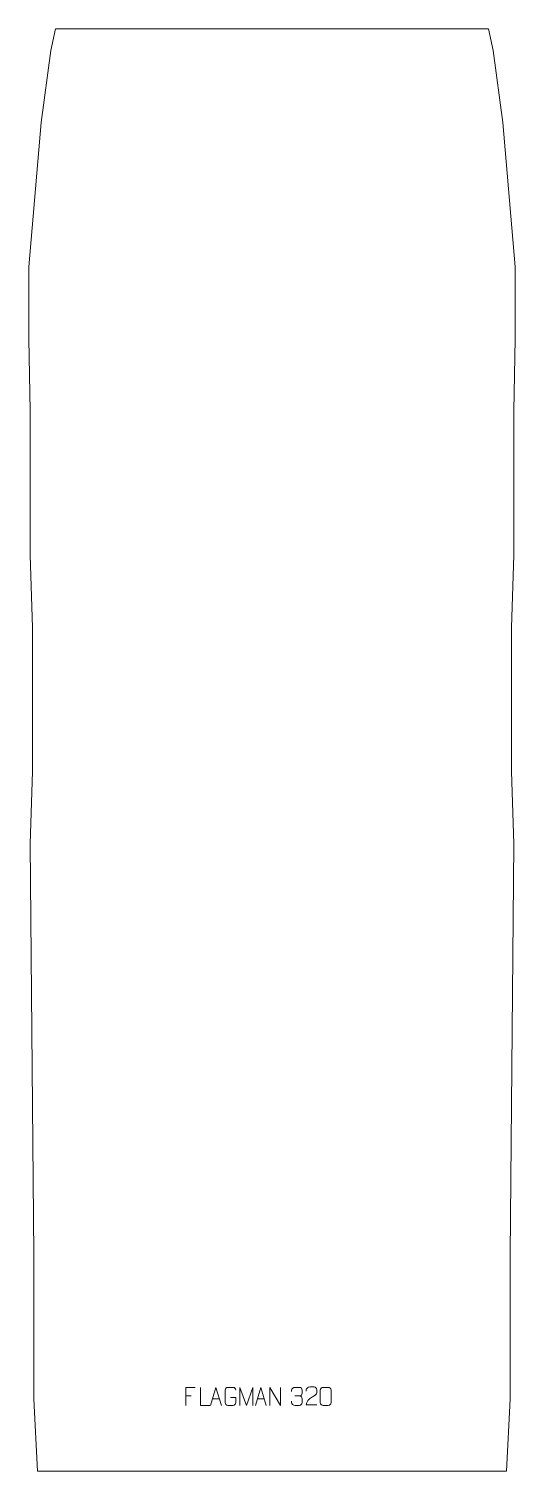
# Model space of a CAD drawing. Header units: millimetres. Extents: x -337 to 337, y -1185 to 815.
import ezdxf

# ---------------------------------------------------------------- set-up
doc = ezdxf.new("R2010")
doc.units = ezdxf.units.MM
doc.header["$MEASUREMENT"] = 0
doc.layers.add('layer 1', color=7, linetype='Continuous')

msp = doc.modelspace()

# ---------------------------------------------------------------- linework, layer by layer
at = {"layer": 'layer 1', "color": 242, "lineweight": 9}
msp.add_open_spline([(336.9996, 385), (336.9996, 385), (335.0002, 285), (335.0002, 285), (335.0002, 285), (335.0002, 285), (335.0002, 85), (335.0002, 85), (335.0002, 85), (335.0002, 85), (332, -15), (332, -15), (332, -15), (332, -15), (332, -215.0001), (332, -215.0001), (332, -215.0001), (332, -215.0001), (335.0002, -315.0001), (335.0002, -315.0001), (335.0002, -315.0001), (335.0002, -315.0001), (329.9994, -884.9994), (329.9994, -884.9994), (329.9994, -884.9994), (329.9994, -884.9994), (329.9994, -1084.9994), (329.9994, -1084.9994), (329.9994, -1084.9994), (329.9994, -1084.9994), (324.9999, -1184.9994), (324.9999, -1184.9994), (324.9999, -1184.9994), (324.9999, -1184.9994), (-324.9996, -1184.9994), (-324.9996, -1184.9994), (-324.9996, -1184.9994), (-324.9996, -1184.9994), (-330.0003, -1084.9994), (-330.0003, -1084.9994), (-330.0003, -1084.9994), (-330.0003, -1084.9994), (-330.0003, -884.9994), (-330.0003, -884.9994), (-330.0003, -884.9994), (-330.0003, -884.9994), (-334.9999, -315.0001), (-334.9999, -315.0001), (-334.9999, -315.0001), (-334.9999, -315.0001), (-331.9997, -215.0001), (-331.9997, -215.0001), (-331.9997, -215.0001), (-331.9997, -215.0001), (-331.9997, -15), (-331.9997, -15), (-331.9997, -15), (-331.9997, -15), (-334.9999, 85), (-334.9999, 85), (-334.9999, 85), (-334.9999, 85), (-334.9999, 285), (-334.9999, 285), (-334.9999, 285), (-334.9999, 285), (-336.9996, 385), (-336.9996, 385), (-336.9996, 385), (-336.9996, 385), (-336.9996, 485.0001), (-336.9996, 485.0001), (-336.9996, 485.0001), (-336.9996, 485.0001), (-319.9997, 684.9992), (-319.9997, 684.9992), (-319.9997, 684.9992), (-319.9997, 684.9992), (-306.4444, 784.7499), (-306.4444, 784.7499), (-306.4444, 784.7499), (-306.4444, 784.7499), (-300.0145, 814.9993), (-300.0145, 814.9993), (-300.0145, 814.9993), (-300.0145, 814.9993), (300.0148, 814.9993), (300.0148, 814.9993), (300.0148, 814.9993), (300.0148, 814.9993), (306.4438, 784.7499), (306.4438, 784.7499), (306.4438, 784.7499), (306.4438, 784.7499), (320, 684.9992), (320, 684.9992), (320, 684.9992), (320, 684.9992), (336.9996, 485.0001), (336.9996, 485.0001), (336.9996, 485.0001), (336.9996, 485.0001), (336.9996, 385), (336.9996, 385)], degree=3, knots=[0, 0, 0, 0, 0.037037037, 0.037037037, 0.037037037, 0.037037037, 0.074074074, 0.074074074, 0.074074074, 0.074074074, 0.111111111, 0.111111111, 0.111111111, 0.111111111, 0.148148148, 0.148148148, 0.148148148, 0.148148148, 0.185185185, 0.185185185, 0.185185185, 0.185185185, 0.222222222, 0.222222222, 0.222222222, 0.222222222, 0.259259259, 0.259259259, 0.259259259, 0.259259259, 0.296296296, 0.296296296, 0.296296296, 0.296296296, 0.333333333, 0.333333333, 0.333333333, 0.333333333, 0.37037037, 0.37037037, 0.37037037, 0.37037037, 0.407407407, 0.407407407, 0.407407407, 0.407407407, 0.444444444, 0.444444444, 0.444444444, 0.444444444, 0.481481481, 0.481481481, 0.481481481, 0.481481481, 0.518518519, 0.518518519, 0.518518519, 0.518518519, 0.555555556, 0.555555556, 0.555555556, 0.555555556, 0.592592593, 0.592592593, 0.592592593, 0.592592593, 0.62962963, 0.62962963, 0.62962963, 0.62962963, 0.666666667, 0.666666667, 0.666666667, 0.666666667, 0.703703704, 0.703703704, 0.703703704, 0.703703704, 0.740740741, 0.740740741, 0.740740741, 0.740740741, 0.777777778, 0.777777778, 0.777777778, 0.777777778, 0.814814815, 0.814814815, 0.814814815, 0.814814815, 0.851851852, 0.851851852, 0.851851852, 0.851851852, 0.888888889, 0.888888889, 0.888888889, 0.888888889, 0.925925926, 0.925925926, 0.925925926, 0.925925926, 1, 1, 1, 1], dxfattribs=at)
at = {"layer": 'layer 1', "color": 250, "lineweight": 9}
for points, knots in [([(-106.3672, -1068.8091), (-106.3672, -1068.8091), (-119.2412, -1068.8091), (-119.2412, -1068.8091), (-119.2412, -1068.8091), (-119.2412, -1068.8091), (-119.2412, -1093.7627), (-119.2412, -1093.7627)], [0, 0, 0, 0, 0.333333333, 0.333333333, 0.333333333, 0.333333333, 1, 1, 1, 1]), ([(-86.3297, -1093.7627), (-86.3297, -1093.7627), (-99.2788, -1093.7627), (-99.2788, -1093.7627), (-99.2788, -1093.7627), (-99.2788, -1093.7627), (-99.2788, -1068.8091), (-99.2788, -1068.8091)], [0, 0, 0, 0, 0.333333333, 0.333333333, 0.333333333, 0.333333333, 1, 1, 1, 1]), ([(-85.0226, -1093.7626), (-85.0226, -1093.7626), (-77.6516, -1068.8091), (-77.6516, -1068.8091), (-77.6516, -1068.8091), (-77.6516, -1068.8091), (-70.0817, -1093.7626), (-70.0817, -1093.7626)], [0, 0, 0, 0, 0.333333333, 0.333333333, 0.333333333, 0.333333333, 1, 1, 1, 1]), ([(-57.2972, -1082.7769), (-57.2972, -1082.7769), (-50.1291, -1082.7769), (-50.1291, -1082.7769), (-50.1291, -1082.7769), (-50.1291, -1082.7769), (-50.1291, -1089.945), (-50.1291, -1089.945), (-50.1291, -1089.945), (-50.2688, -1092.2684), (-51.946, -1093.748), (-54.0938, -1093.7588), (-54.0938, -1093.7588), (-56.4256, -1093.7584), (-58.7576, -1093.7584), (-61.0891, -1093.7588), (-61.0891, -1093.7588), (-63.014, -1093.8642), (-64.9862, -1091.9797), (-64.975, -1089.9624), (-64.975, -1089.9624), (-64.9746, -1084.1923), (-64.9746, -1078.4226), (-64.975, -1072.6533), (-64.975, -1072.6533), (-64.9708, -1070.5152), (-63.224, -1068.796), (-61.0717, -1068.8094), (-61.0717, -1068.8094), (-58.746, -1068.8094), (-56.4199, -1068.8094), (-54.0938, -1068.8094), (-54.0938, -1068.8094), (-52.1471, -1068.774), (-50.1557, -1070.2655), (-50.1291, -1072.7032)], [0, 0, 0, 0, 0.1, 0.1, 0.1, 0.1, 0.2, 0.2, 0.2, 0.2, 0.3, 0.3, 0.3, 0.3, 0.4, 0.4, 0.4, 0.4, 0.5, 0.5, 0.5, 0.5, 0.6, 0.6, 0.6, 0.6, 0.7, 0.7, 0.7, 0.7, 0.8, 0.8, 0.8, 0.8, 1, 1, 1, 1]), ([(-44.3946, -1093.7648), (-44.3946, -1093.7648), (-44.3946, -1068.8069), (-44.3946, -1068.8069), (-44.3946, -1068.8069), (-44.3946, -1068.8069), (-35.4695, -1093.7648), (-35.4695, -1093.7648), (-35.4695, -1093.7648), (-35.4695, -1093.7648), (-26.7096, -1068.8074), (-26.7096, -1068.8074), (-26.7096, -1068.8074), (-26.7096, -1068.8074), (-26.7096, -1093.7648), (-26.7096, -1093.7648)], [0, 0, 0, 0, 0.2, 0.2, 0.2, 0.2, 0.4, 0.4, 0.4, 0.4, 0.6, 0.6, 0.6, 0.6, 1, 1, 1, 1]), ([(-23.0226, -1093.7626), (-23.0226, -1093.7626), (-15.6516, -1068.8091), (-15.6516, -1068.8091), (-15.6516, -1068.8091), (-15.6516, -1068.8091), (-8.0817, -1093.7626), (-8.0817, -1093.7626)], [0, 0, 0, 0, 0.333333333, 0.333333333, 0.333333333, 0.333333333, 1, 1, 1, 1]), ([(-2.8795, -1093.7626), (-2.8795, -1093.7626), (-2.8795, -1068.8091), (-2.8795, -1068.8091), (-2.8795, -1068.8091), (-2.8795, -1068.8091), (11.7753, -1093.7626), (11.7753, -1093.7626), (11.7753, -1093.7626), (11.7753, -1093.7626), (11.7753, -1068.8091), (11.7753, -1068.8091)], [0, 0, 0, 0, 0.25, 0.25, 0.25, 0.25, 0.5, 0.5, 0.5, 0.5, 1, 1, 1, 1]), ([(27.0833, -1074.4934), (27.0833, -1074.4934), (27.0833, -1072.6362), (27.0833, -1072.6362), (27.0833, -1072.6362), (27.069, -1070.8943), (29.7335, -1068.7762), (31.7926, -1068.7989), (31.7926, -1068.7989), (33.8567, -1068.7989), (35.9207, -1068.7989), (37.9844, -1068.7989), (37.9844, -1068.7989), (40.1789, -1068.7901), (41.7772, -1070.6369), (41.8216, -1072.549), (41.8216, -1072.549), (41.8212, -1073.9841), (41.8212, -1075.4192), (41.8216, -1076.8547), (41.8216, -1076.8547), (41.773, -1078.5082), (40.1704, -1080.7382), (37.9721, -1080.7282), (37.9721, -1080.7282), (40.1758, -1080.7394), (41.7838, -1082.5426), (41.8378, -1084.6021), (41.8378, -1084.6021), (41.8374, -1086.3868), (41.8374, -1088.1715), (41.8378, -1089.9566), (41.8378, -1089.9566), (41.8479, -1092.018), (39.793, -1093.7811), (37.9721, -1093.773), (37.9721, -1093.773), (35.9068, -1093.7727), (33.8416, -1093.7727), (31.776, -1093.773), (31.776, -1093.773), (29.6074, -1093.7615), (27.0764, -1091.3613), (27.0578, -1089.8995), (27.0578, -1089.8995), (27.0578, -1089.8995), (27.0578, -1087.9909), (27.0578, -1087.9909)], [0, 0, 0, 0, 0.076923077, 0.076923077, 0.076923077, 0.076923077, 0.153846154, 0.153846154, 0.153846154, 0.153846154, 0.230769231, 0.230769231, 0.230769231, 0.230769231, 0.307692308, 0.307692308, 0.307692308, 0.307692308, 0.384615385, 0.384615385, 0.384615385, 0.384615385, 0.461538462, 0.461538462, 0.461538462, 0.461538462, 0.538461538, 0.538461538, 0.538461538, 0.538461538, 0.615384615, 0.615384615, 0.615384615, 0.615384615, 0.692307692, 0.692307692, 0.692307692, 0.692307692, 0.769230769, 0.769230769, 0.769230769, 0.769230769, 0.846153846, 0.846153846, 0.846153846, 0.846153846, 1, 1, 1, 1]), ([(62.2626, -1093.2257), (57.3482, -1093.2254), (52.4338, -1093.2254), (47.5197, -1093.2257), (47.5197, -1093.2257), (47.5197, -1083.2934), (62.1707, -1080.6522), (62.2626, -1076.3419), (62.2626, -1076.3419), (62.2623, -1074.9178), (62.2623, -1073.4941), (62.2626, -1072.0708), (62.2626, -1072.0708), (62.2457, -1069.9937), (60.1229, -1068.2689), (58.4519, -1068.2516), (58.4519, -1068.2516), (56.3787, -1068.252), (54.3058, -1068.252), (52.2334, -1068.2516), (52.2334, -1068.2516), (50.4113, -1068.2351), (47.5866, -1070.0272), (47.5197, -1072.1208), (47.5197, -1072.1208), (47.5197, -1072.1208), (47.5197, -1074.1756), (47.5197, -1074.1756)], [0, 0, 0, 0, 0.125, 0.125, 0.125, 0.125, 0.25, 0.25, 0.25, 0.25, 0.375, 0.375, 0.375, 0.375, 0.5, 0.5, 0.5, 0.5, 0.625, 0.625, 0.625, 0.625, 0.75, 0.75, 0.75, 0.75, 1, 1, 1, 1]), ([(70.8671, -1068.7866), (73.2332, -1068.7866), (75.5997, -1068.7866), (77.9662, -1068.7866), (77.9662, -1068.7866), (79.9467, -1068.751), (81.9727, -1070.2453), (81.9998, -1072.6874), (81.9998, -1072.6874), (81.9994, -1078.4448), (81.9994, -1084.2026), (81.9998, -1089.9608), (81.9998, -1089.9608), (81.8577, -1092.2884), (80.1513, -1093.7707), (77.9662, -1093.7815), (77.9662, -1093.7815), (75.5938, -1093.7811), (73.2214, -1093.7811), (70.8494, -1093.7815), (70.8494, -1093.7815), (68.8909, -1093.8871), (66.8845, -1091.9992), (66.8959, -1089.9782), (66.8959, -1089.9782), (66.8963, -1084.1976), (66.8963, -1078.4173), (66.8959, -1072.6375), (66.8959, -1072.6375), (66.9002, -1070.4955), (68.6773, -1068.773), (70.8671, -1068.7866)], [0, 0, 0, 0, 0.111111111, 0.111111111, 0.111111111, 0.111111111, 0.222222222, 0.222222222, 0.222222222, 0.222222222, 0.333333333, 0.333333333, 0.333333333, 0.333333333, 0.444444444, 0.444444444, 0.444444444, 0.444444444, 0.555555556, 0.555555556, 0.555555556, 0.555555556, 0.666666667, 0.666666667, 0.666666667, 0.666666667, 0.777777778, 0.777777778, 0.777777778, 0.777777778, 1, 1, 1, 1])]:
    msp.add_open_spline(points, degree=3, knots=knots, dxfattribs=at)
for points in [[(-119.2412, -1080.6888), (-119.2412, -1080.6888), (-112.0731, -1080.6888), (-112.0731, -1080.6888)], [(-82.3, -1084.5132), (-82.3, -1084.5132), (-72.8043, -1084.5132), (-72.8043, -1084.5132)], [(-20.3, -1084.5132), (-20.3, -1084.5132), (-10.8043, -1084.5132), (-10.8043, -1084.5132)], [(31.793, -1080.7386), (31.793, -1080.7386), (37.9894, -1080.7386), (37.9894, -1080.7386)]]:
    msp.add_open_spline(points, degree=3, dxfattribs=at)

doc.saveas('drawing.dxf')
